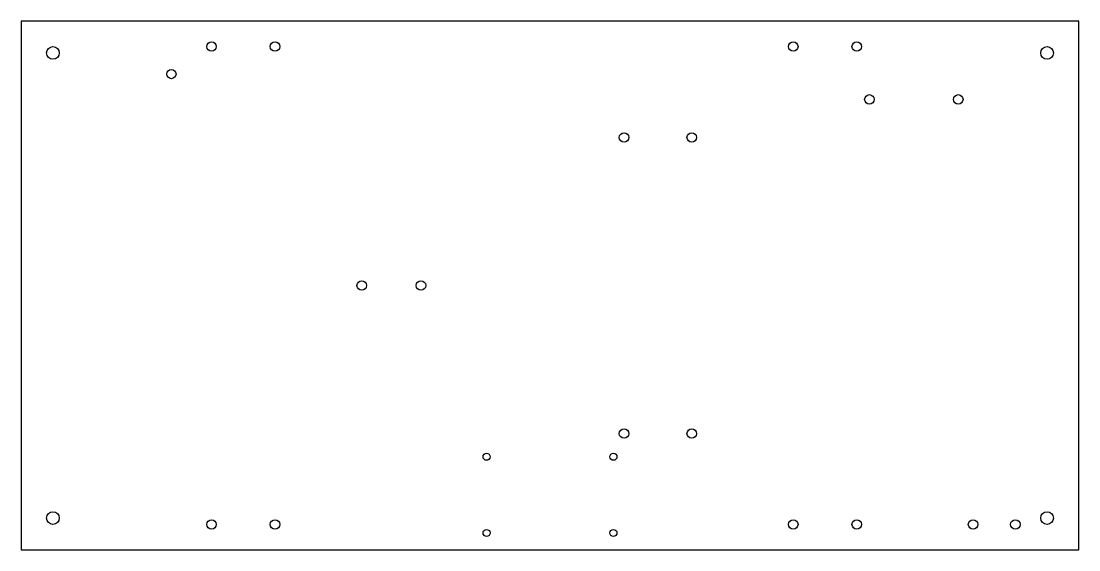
# Model space of a CAD drawing. Header units: metres. Extents: x 0 to 500, y 0 to 250.
import ezdxf

# ---------------------------------------------------------------- set-up
doc = ezdxf.new("R2010")
doc.units = ezdxf.units.M

msp = doc.modelspace()

# ---------------------------------------------------------------- linework, layer by layer
msp.add_lwpolyline([(0, 0), (500, 0), (500, 250), (0, 250), (0, 0)])
for centre, radius in [((90, 238), 2.25), ((120, 238), 2.25), ((365, 238), 2.25), ((395, 238), 2.25), ((15, 235), 3), ((485, 235), 3), ((71, 225), 2.2), ((401, 213), 2.25), ((443, 213), 2.25), ((285, 195), 2.25), ((317, 195), 2.25), ((161, 125), 2.25), ((189, 125), 2.25), ((285, 55), 2.25), ((317, 55), 2.25), ((220, 44), 1.65), ((280, 44), 1.65), ((15, 15), 3), ((485, 15), 3), ((90, 12), 2.25), ((120, 12), 2.25), ((365, 12), 2.25), ((395, 12), 2.25), ((450, 12), 2.25), ((470, 12), 2.25), ((220, 8), 1.65), ((280, 8), 1.65)]:
    msp.add_circle(centre, radius)

doc.saveas('drawing.dxf')
